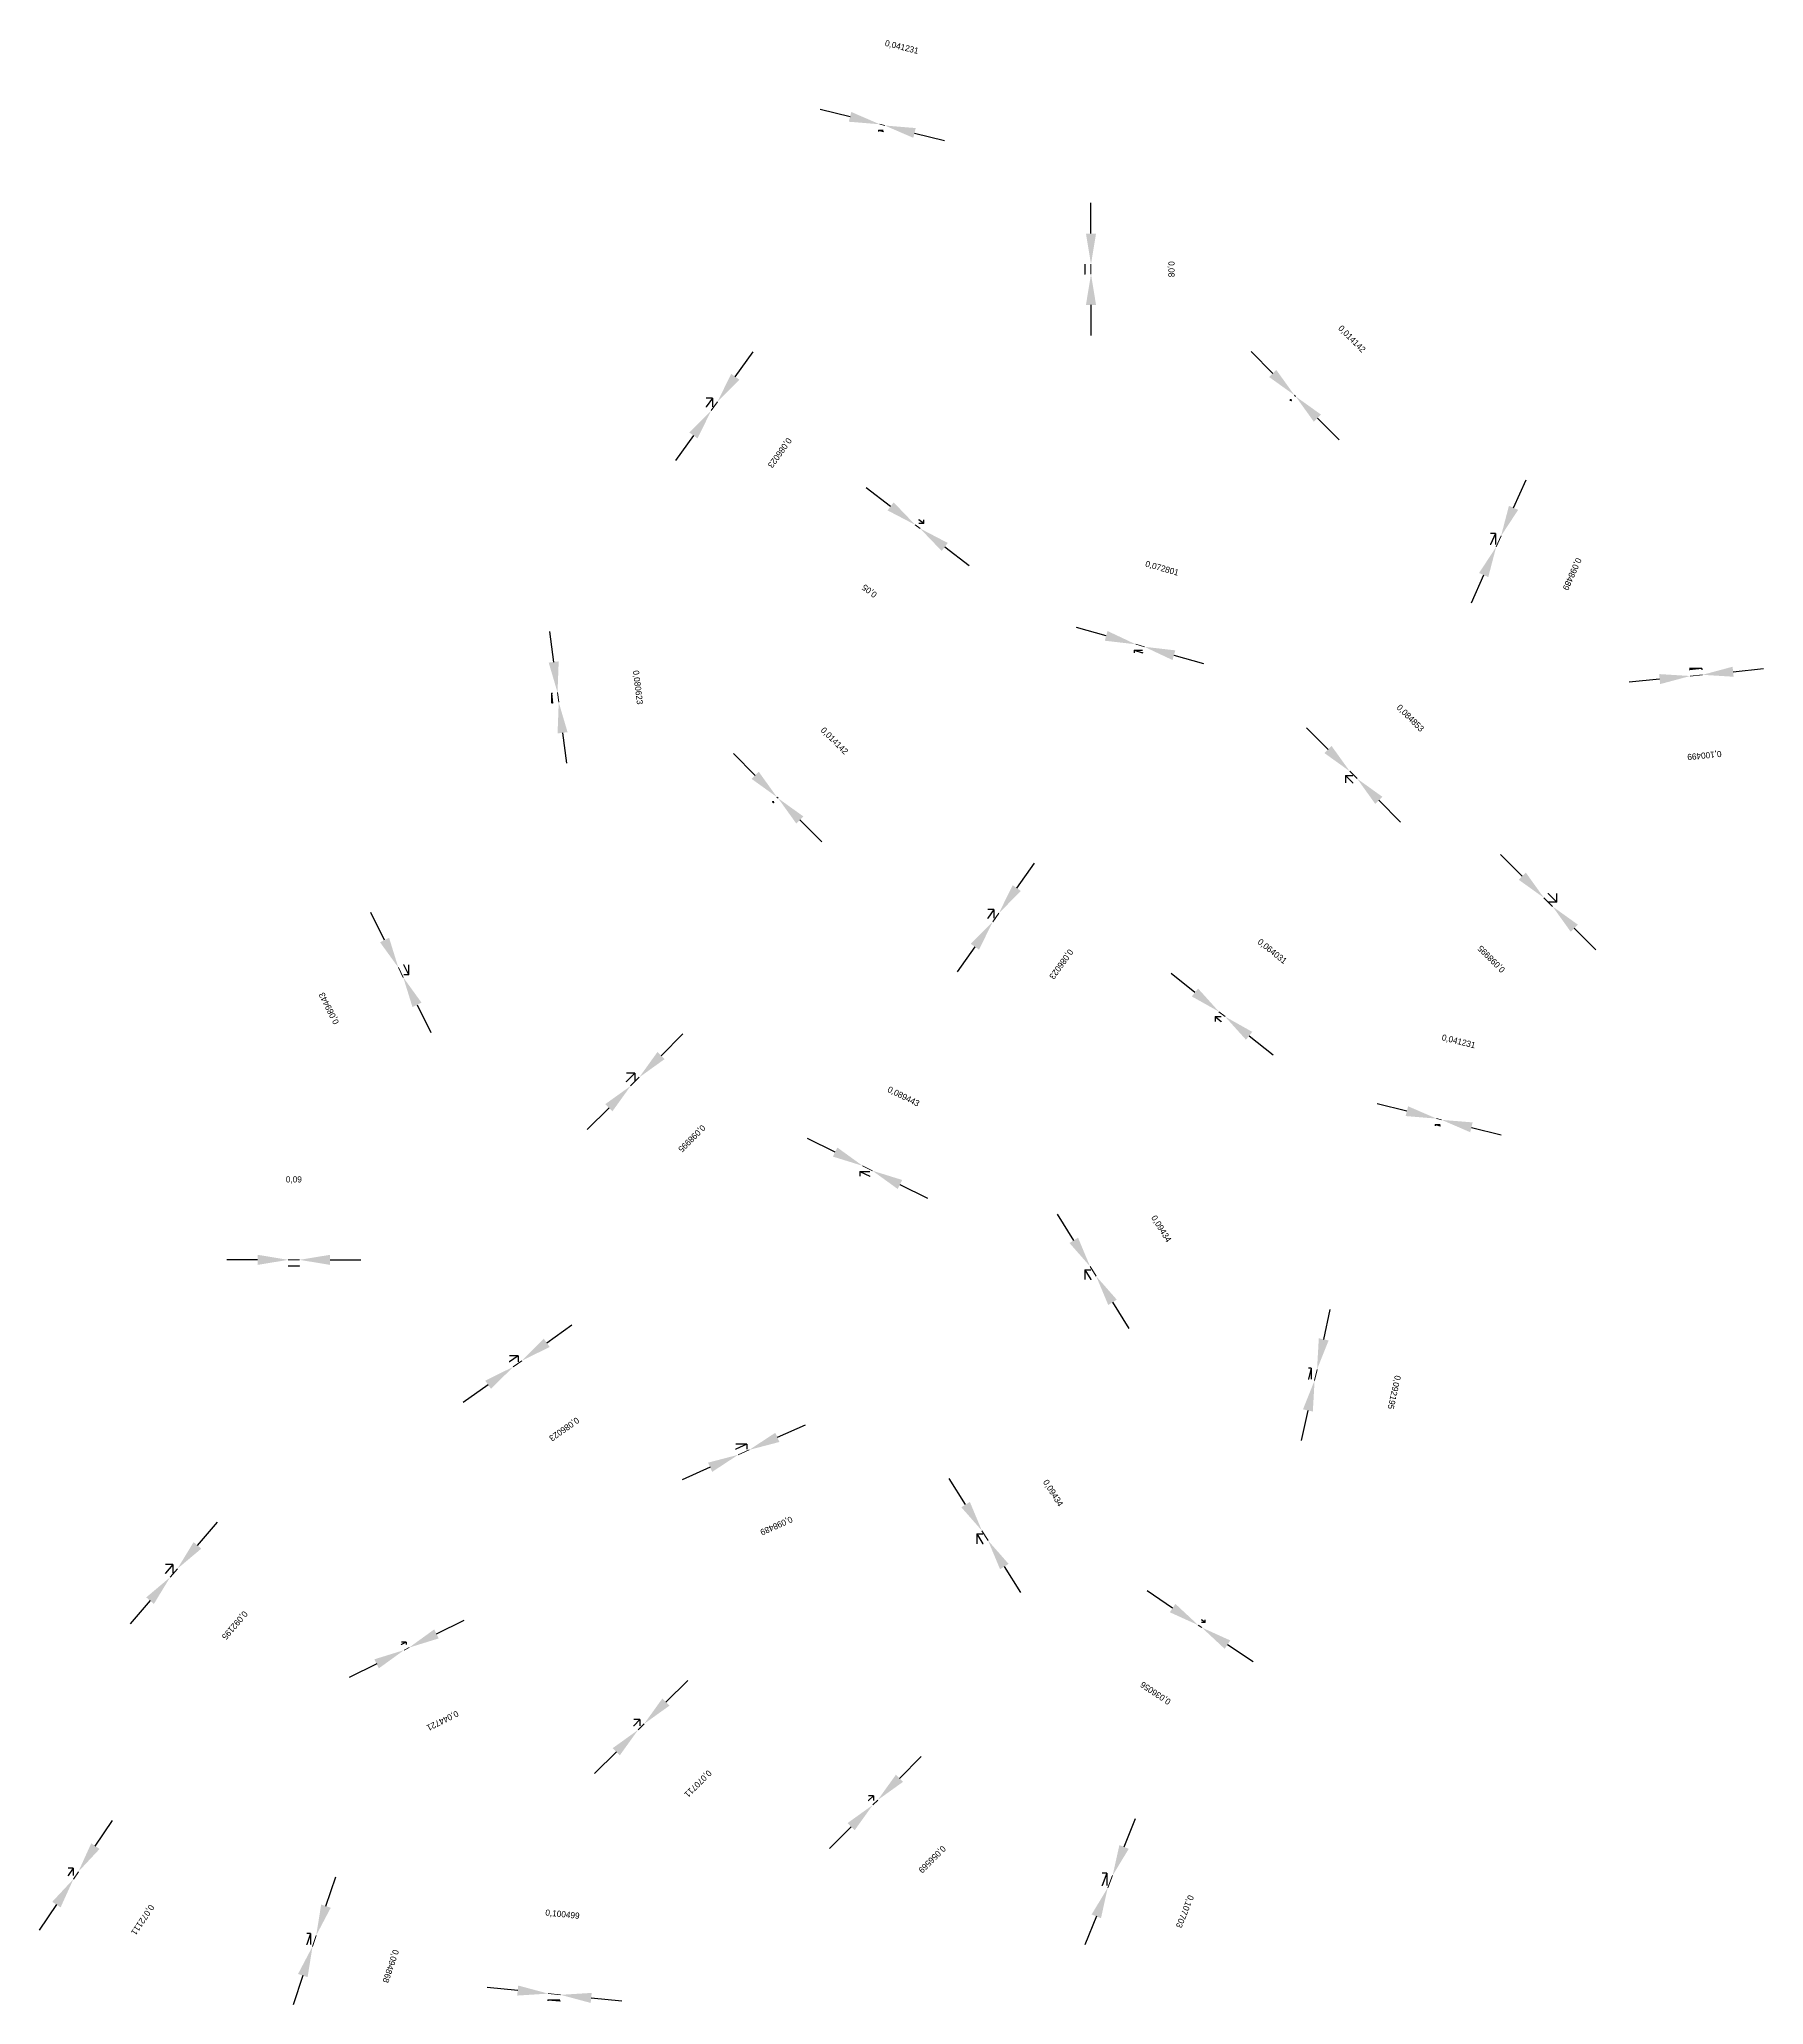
# Model space of a CAD drawing. Header units: metres. Extents: x 6010712 to 6010732, y 6568801 to 6568957.
# Drawn here: x 6010717.96 to 6010731.99, y 6568940.79 to 6568956.78 of the extents above; entities that cross this region are included whole.
import ezdxf

# ---------------------------------------------------------------- set-up
doc = ezdxf.new("R2010")
doc.units = ezdxf.units.M
doc.dimstyles.get("Standard").update_dxf_attribs({"dimtxt": 2.5, "dimasz": 2.5, "dimexe": 1.25, "dimexo": 0.625, "dimtad": 1, "dimdec": 0, "dimcen": 2.5, "dimadec": 0, "dimazin": 0, "dimtfac": 1, "dimtmove": 0, "dimatfit": 3, "dimarcsym": 0})

# ---------------------------------------------------------------- blocks, each defined once
blk = doc.blocks.new('_CLOSEDFILLED')
at = {"color": 0, "linetype": 'BYBLOCK'}
blk.add_solid([(-1, 0.164), (0, 0), (-1, -0.164)], dxfattribs=at)
blk = doc.blocks.new('*D200')
for p, q in [((6010721.856, 6568940.905), (6010721.607, 6568940.93)), ((6010722.454, 6568940.845), (6010722.702, 6568940.82))]:
    blk.add_line(p, q)
at = {"lineweight": 13}
blk.add_line((6010722.105, 6568940.88), (6010722.205, 6568940.87), dxfattribs=at)
at = {"layer": 'DEFPOINTS'}
for p in [(6010722.1, 6568940.83), (6010722.105, 6568940.88), (6010722.2, 6568940.82)]:
    blk.add_point(p, dxfattribs=at)
at = {"xscale": 0.25, "yscale": 0.25}
for p, rotation in [((6010722.105, 6568940.88), -5.710592979002061), ((6010722.205, 6568940.87), 174.28940702099794)]:
    blk.add_blockref('_CLOSEDFILLED', p, dxfattribs=dict(at, rotation=rotation))
at = {"color": 1, "insert": (6010722.22, 6568941.522), "char_height": 0.05, "attachment_point": 5, "rotation": 354.2894}
blk.add_mtext('0,100499', dxfattribs=at)
blk = doc.blocks.new('_DOTSMALL')
at = {"color": 0, "linetype": 'BYBLOCK', "const_width": 0.125}
blk.add_lwpolyline([(-0.0625, 0, 1), (0.0625, 0, 1)], format="xyb", close=True, dxfattribs=at)
blk = doc.blocks.new('_OPEN')
at = {"color": 0, "linetype": 'BYBLOCK'}
blk.add_line((0, 0), (-1, 0), dxfattribs=at)
blk.add_lwpolyline([(-1, 0.1644), (0, 0), (-1, -0.1644)], dxfattribs=at)
blk = doc.blocks.new('*D201')
for p, q in [((6010720.296, 6568941.591), (6010720.376, 6568941.829)), ((6010720.108, 6568941.027), (6010720.029, 6568940.79))]:
    blk.add_line(p, q)
at = {"lineweight": 13}
blk.add_line((6010720.217, 6568941.354), (6010720.187, 6568941.264), dxfattribs=at)
at = {"layer": 'DEFPOINTS'}
for p in [(6010720.14, 6568941.28), (6010720.17, 6568941.37), (6010720.217, 6568941.354)]:
    blk.add_point(p, dxfattribs=at)
at = {"xscale": 0.25, "yscale": 0.25}
for p, rotation in [((6010720.217, 6568941.354), -108.43494900079152), ((6010720.187, 6568941.264), 71.56505099920848)]:
    blk.add_blockref('_CLOSEDFILLED', p, dxfattribs=dict(at, rotation=rotation))
at = {"color": 1, "insert": (6010720.819, 6568941.104), "char_height": 0.05, "attachment_point": 5, "rotation": 251.5651}
blk.add_mtext('0,094868', dxfattribs=at)
blk = doc.blocks.new('*D202')
for p, q in [((6010718.42, 6568942.08), (6010718.559, 6568942.288)), ((6010718.103, 6568941.604), (6010717.964, 6568941.396))]:
    blk.add_line(p, q)
at = {"lineweight": 13}
blk.add_line((6010718.282, 6568941.872), (6010718.242, 6568941.812), dxfattribs=at)
at = {"layer": 'DEFPOINTS'}
for p in [(6010718.24, 6568941.9), (6010718.2, 6568941.84), (6010718.282, 6568941.872)]:
    blk.add_point(p, dxfattribs=at)
at = {"xscale": 0.25, "yscale": 0.25}
for p, rotation in [((6010718.282, 6568941.872), -123.69006732074574), ((6010718.242, 6568941.812), 56.30993267925426)]:
    blk.add_blockref('_CLOSEDFILLED', p, dxfattribs=dict(at, rotation=rotation))
at = {"color": 1, "insert": (6010718.802, 6568941.482), "char_height": 0.05, "attachment_point": 5, "rotation": 236.3099}
blk.add_mtext('0,072111', dxfattribs=at)
blk = doc.blocks.new('*D203')
for p, q in [((6010726.789, 6568942.074), (6010726.882, 6568942.306)), ((6010726.564, 6568941.509), (6010726.471, 6568941.277))]:
    blk.add_line(p, q)
at = {"lineweight": 13}
blk.add_line((6010726.696, 6568941.841), (6010726.656, 6568941.741), dxfattribs=at)
at = {"layer": 'DEFPOINTS'}
for p in [(6010726.61, 6568941.76), (6010726.65, 6568941.86), (6010726.696, 6568941.841)]:
    blk.add_point(p, dxfattribs=at)
at = {"xscale": 0.25, "yscale": 0.25}
for p, rotation in [((6010726.696, 6568941.841), -111.80140939435034), ((6010726.656, 6568941.741), 68.19859060564966)]:
    blk.add_blockref('_CLOSEDFILLED', p, dxfattribs=dict(at, rotation=rotation))
at = {"color": 1, "insert": (6010727.28, 6568941.55), "char_height": 0.05, "attachment_point": 5, "rotation": 248.1986}
blk.add_mtext('0,107703', dxfattribs=at)
blk = doc.blocks.new('*D204')
for p, q in [((6010724.962, 6568942.631), (6010725.139, 6568942.808)), ((6010724.569, 6568942.238), (6010724.392, 6568942.061))]:
    blk.add_line(p, q)
at = {"lineweight": 13}
blk.add_line((6010724.785, 6568942.455), (6010724.745, 6568942.415), dxfattribs=at)
at = {"layer": 'DEFPOINTS'}
for p in [(6010724.71, 6568942.45), (6010724.75, 6568942.49), (6010724.785, 6568942.455)]:
    blk.add_point(p, dxfattribs=at)
at = {"xscale": 0.25, "yscale": 0.25}
for p, rotation in [((6010724.785, 6568942.455), -135), ((6010724.745, 6568942.415), 45)]:
    blk.add_blockref('_CLOSEDFILLED', p, dxfattribs=dict(at, rotation=rotation))
at = {"color": 1, "insert": (6010725.225, 6568941.975), "char_height": 0.05, "attachment_point": 5, "rotation": 225}
blk.add_mtext('0,056569', dxfattribs=at)
blk = doc.blocks.new('*D205')
for p, q in [((6010723.062, 6568943.251), (6010723.239, 6568943.428)), ((6010722.659, 6568942.848), (6010722.482, 6568942.671))]:
    blk.add_line(p, q)
at = {"lineweight": 13}
blk.add_line((6010722.885, 6568943.075), (6010722.835, 6568943.025), dxfattribs=at)
at = {"layer": 'DEFPOINTS'}
for p in [(6010722.8, 6568943.06), (6010722.85, 6568943.11), (6010722.885, 6568943.075)]:
    blk.add_point(p, dxfattribs=at)
at = {"xscale": 0.25, "yscale": 0.25}
for p, rotation in [((6010722.885, 6568943.075), -134.99999946639147), ((6010722.835, 6568943.025), 45.00000053360853)]:
    blk.add_blockref('_CLOSEDFILLED', p, dxfattribs=dict(at, rotation=rotation))
at = {"color": 1, "insert": (6010723.32, 6568942.59), "char_height": 0.05, "attachment_point": 5, "rotation": 225}
blk.add_mtext('0,070711', dxfattribs=at)
blk = doc.blocks.new('*D206')
for p, q in [((6010721.196, 6568943.807), (6010721.42, 6568943.919)), ((6010720.709, 6568943.563), (6010720.485, 6568943.452))]:
    blk.add_line(p, q)
at = {"lineweight": 13}
blk.add_line((6010720.972, 6568943.695), (6010720.932, 6568943.675), dxfattribs=at)
at = {"layer": 'DEFPOINTS'}
for p in [(6010720.91, 6568943.72), (6010720.95, 6568943.74), (6010720.972, 6568943.695)]:
    blk.add_point(p, dxfattribs=at)
at = {"xscale": 0.25, "yscale": 0.25}
for p, rotation in [((6010720.972, 6568943.695), -153.43494828931347), ((6010720.932, 6568943.675), 26.565051710686532)]:
    blk.add_blockref('_CLOSEDFILLED', p, dxfattribs=dict(at, rotation=rotation))
at = {"color": 1, "insert": (6010721.243, 6568943.104), "char_height": 0.05, "attachment_point": 5, "rotation": 206.5651}
blk.add_mtext('0,044721', dxfattribs=at)
blk = doc.blocks.new('*D207')
for p, q in [((6010719.251, 6568944.527), (6010719.413, 6568944.717)), ((6010718.865, 6568944.078), (6010718.703, 6568943.888))]:
    blk.add_line(p, q)
at = {"lineweight": 13}
blk.add_line((6010719.088, 6568944.337), (6010719.028, 6568944.267), dxfattribs=at)
at = {"layer": 'DEFPOINTS'}
for p in [(6010718.99, 6568944.3), (6010719.05, 6568944.37), (6010719.088, 6568944.337)]:
    blk.add_point(p, dxfattribs=at)
at = {"xscale": 0.25, "yscale": 0.25}
for p, rotation in [((6010719.088, 6568944.337), -130.60129433111712), ((6010719.028, 6568944.267), 49.39870566888288)]:
    blk.add_blockref('_CLOSEDFILLED', p, dxfattribs=dict(at, rotation=rotation))
at = {"color": 1, "insert": (6010719.551, 6568943.879), "char_height": 0.05, "attachment_point": 5, "rotation": 229.3987}
blk.add_mtext('0,092195', dxfattribs=at)
blk = doc.blocks.new('*D208')
for p, q in [((6010727.184, 6568944.017), (6010726.976, 6568944.156)), ((6010727.63, 6568943.72), (6010727.838, 6568943.581))]:
    blk.add_line(p, q)
at = {"lineweight": 13}
blk.add_line((6010727.422, 6568943.858), (6010727.392, 6568943.878), dxfattribs=at)
at = {"layer": 'DEFPOINTS'}
for p in [(6010727.42, 6568943.92), (6010727.422, 6568943.858), (6010727.45, 6568943.9)]:
    blk.add_point(p, dxfattribs=at)
at = {"xscale": 0.25, "yscale": 0.25}
for p, rotation in [((6010727.392, 6568943.878), 326.3099332949564), ((6010727.422, 6568943.858), 146.3099332949564)]:
    blk.add_blockref('_CLOSEDFILLED', p, dxfattribs=dict(at, rotation=rotation))
at = {"color": 1, "insert": (6010727.047, 6568943.328), "char_height": 0.05, "attachment_point": 5, "rotation": 146.3099}
blk.add_mtext('0,036056', dxfattribs=at)
blk = doc.blocks.new('*D209')
for p, q in [((6010725.4999, 6568944.8585), (6010725.3674, 6568945.0705)), ((6010725.8149, 6568944.3545), (6010725.9474, 6568944.1425))]:
    blk.add_line(p, q)
at = {"lineweight": 13}
blk.add_line((6010725.6324, 6568944.6465), (6010725.6824, 6568944.5665), dxfattribs=at)
at = {"layer": 'DEFPOINTS'}
for p in [(6010725.59, 6568944.62), (6010725.6324, 6568944.6465), (6010725.64, 6568944.54)]:
    blk.add_point(p, dxfattribs=at)
at = {"xscale": 0.25, "yscale": 0.25}
for p, rotation in [((6010725.6324, 6568944.6465), -57.994616911828544), ((6010725.6824, 6568944.5665), 122.00538308817146)]:
    blk.add_blockref('_CLOSEDFILLED', p, dxfattribs=dict(at, rotation=rotation))
at = {"color": 1, "insert": (6010726.2086, 6568944.951), "char_height": 0.05, "attachment_point": 5, "rotation": 302.00538}
blk.add_mtext('0,09434', dxfattribs=at)
blk = doc.blocks.new('*D210')
for p, q in [((6010723.969, 6568945.406), (6010724.197, 6568945.507)), ((6010723.422, 6568945.163), (6010723.193, 6568945.061))]:
    blk.add_line(p, q)
at = {"lineweight": 13}
blk.add_line((6010723.74, 6568945.304), (6010723.65, 6568945.264), dxfattribs=at)
at = {"layer": 'DEFPOINTS'}
for p in [(6010723.63, 6568945.31), (6010723.72, 6568945.35), (6010723.74, 6568945.304)]:
    blk.add_point(p, dxfattribs=at)
at = {"xscale": 0.25, "yscale": 0.25}
for p, rotation in [((6010723.74, 6568945.304), -156.03751097041064), ((6010723.65, 6568945.264), 23.962489029589364)]:
    blk.add_blockref('_CLOSEDFILLED', p, dxfattribs=dict(at, rotation=rotation))
at = {"color": 1, "insert": (6010723.959, 6568944.69), "char_height": 0.05, "attachment_point": 5, "rotation": 203.9625}
blk.add_mtext('0,098489', dxfattribs=at)
blk = doc.blocks.new('*D211')
for p, q in [((6010722.092, 6568946.175), (6010722.296, 6568946.32)), ((6010721.616, 6568945.834), (6010721.412, 6568945.689))]:
    blk.add_line(p, q)
at = {"lineweight": 13}
blk.add_line((6010721.889, 6568946.029), (6010721.819, 6568945.979), dxfattribs=at)
at = {"layer": 'DEFPOINTS'}
for p in [(6010721.86, 6568946.07), (6010721.79, 6568946.02), (6010721.889, 6568946.029)]:
    blk.add_point(p, dxfattribs=at)
at = {"xscale": 0.25, "yscale": 0.25}
for p, rotation in [((6010721.889, 6568946.029), -144.46232191958856), ((6010721.819, 6568945.979), 35.53767808041144)]:
    blk.add_blockref('_CLOSEDFILLED', p, dxfattribs=dict(at, rotation=rotation))
at = {"color": 1, "insert": (6010722.232, 6568945.475), "char_height": 0.05, "attachment_point": 5, "rotation": 215.5377}
blk.add_mtext('0,086023', dxfattribs=at)
blk = doc.blocks.new('*D212')
for p, q in [((6010719.74, 6568946.85), (6010719.49, 6568946.85)), ((6010720.33, 6568946.85), (6010720.58, 6568946.85))]:
    blk.add_line(p, q)
at = {"lineweight": 13}
blk.add_line((6010719.99, 6568946.85), (6010720.08, 6568946.85), dxfattribs=at)
at = {"layer": 'DEFPOINTS'}
for p in [(6010719.99, 6568946.85), (6010719.99, 6568946.8), (6010720.08, 6568946.8)]:
    blk.add_point(p, dxfattribs=at)
at = {"xscale": 0.25, "yscale": 0.25}
blk.add_blockref('_CLOSEDFILLED', (6010719.99, 6568946.85), dxfattribs=at)
at = {"xscale": 0.25, "yscale": 0.25, "rotation": 180}
blk.add_blockref('_CLOSEDFILLED', (6010720.08, 6568946.85), dxfattribs=at)
at = {"color": 1, "insert": (6010720.035, 6568947.5), "char_height": 0.05, "attachment_point": 5}
blk.add_mtext('0,09', dxfattribs=at)
blk = doc.blocks.new('*D213')
for p, q in [((6010728.413, 6568946.203), (6010728.467, 6568946.447)), ((6010728.285, 6568945.625), (6010728.23, 6568945.381))]:
    blk.add_line(p, q)
at = {"lineweight": 13}
blk.add_line((6010728.359, 6568945.959), (6010728.339, 6568945.869), dxfattribs=at)
at = {"layer": 'DEFPOINTS'}
for p in [(6010728.31, 6568945.97), (6010728.359, 6568945.959), (6010728.29, 6568945.88)]:
    blk.add_point(p, dxfattribs=at)
at = {"xscale": 0.25, "yscale": 0.25}
for p, rotation in [((6010728.359, 6568945.959), -102.52880745804161), ((6010728.339, 6568945.869), 77.47119254195839)]:
    blk.add_blockref('_CLOSEDFILLED', p, dxfattribs=dict(at, rotation=rotation))
at = {"color": 1, "insert": (6010728.983, 6568945.773), "char_height": 0.05, "attachment_point": 5, "rotation": 257.4712}
blk.add_mtext('0,092195', dxfattribs=at)
blk = doc.blocks.new('*D214')
for p, q in [((6010726.3799, 6568947.0085), (6010726.2474, 6568947.2205)), ((6010726.6949, 6568946.5045), (6010726.8274, 6568946.2925))]:
    blk.add_line(p, q)
at = {"lineweight": 13}
blk.add_line((6010726.5124, 6568946.7965), (6010726.5624, 6568946.7165), dxfattribs=at)
at = {"layer": 'DEFPOINTS'}
for p in [(6010726.47, 6568946.77), (6010726.5124, 6568946.7965), (6010726.52, 6568946.69)]:
    blk.add_point(p, dxfattribs=at)
at = {"xscale": 0.25, "yscale": 0.25}
for p, rotation in [((6010726.5124, 6568946.7965), -57.99461661204846), ((6010726.5624, 6568946.7165), 122.00538338795154)]:
    blk.add_blockref('_CLOSEDFILLED', p, dxfattribs=dict(at, rotation=rotation))
at = {"color": 1, "insert": (6010727.0886, 6568947.101), "char_height": 0.05, "attachment_point": 5, "rotation": 302.00538}
blk.add_mtext('0,09434', dxfattribs=at)
blk = doc.blocks.new('*D215')
for p, q in [((6010724.439, 6568947.727), (6010724.215, 6568947.838)), ((6010724.966, 6568947.463), (6010725.19, 6568947.351))]:
    blk.add_line(p, q)
at = {"lineweight": 13}
blk.add_line((6010724.662, 6568947.615), (6010724.742, 6568947.575), dxfattribs=at)
at = {"layer": 'DEFPOINTS'}
for p in [(6010724.64, 6568947.57), (6010724.662, 6568947.615), (6010724.72, 6568947.53)]:
    blk.add_point(p, dxfattribs=at)
at = {"xscale": 0.25, "yscale": 0.25}
for p, rotation in [((6010724.662, 6568947.615), -26.56505117707799), ((6010724.742, 6568947.575), 153.43494882292202)]:
    blk.add_blockref('_CLOSEDFILLED', p, dxfattribs=dict(at, rotation=rotation))
at = {"color": 1, "insert": (6010724.993, 6568948.176), "char_height": 0.05, "attachment_point": 5, "rotation": 333.4349}
blk.add_mtext('0,089443', dxfattribs=at)
blk = doc.blocks.new('*D216')
for p, q in [((6010723.022, 6568948.511), (6010723.199, 6568948.688)), ((6010722.599, 6568948.088), (6010722.422, 6568947.911))]:
    blk.add_line(p, q)
at = {"lineweight": 13}
blk.add_line((6010722.845, 6568948.335), (6010722.775, 6568948.265), dxfattribs=at)
at = {"layer": 'DEFPOINTS'}
for p in [(6010722.74, 6568948.3), (6010722.81, 6568948.37), (6010722.845, 6568948.335)]:
    blk.add_point(p, dxfattribs=at)
at = {"xscale": 0.25, "yscale": 0.25}
for p, rotation in [((6010722.845, 6568948.335), -134.99999961885106), ((6010722.775, 6568948.265), 45.000000381148936)]:
    blk.add_blockref('_CLOSEDFILLED', p, dxfattribs=dict(at, rotation=rotation))
at = {"color": 1, "insert": (6010723.27, 6568947.84), "char_height": 0.05, "attachment_point": 5, "rotation": 225}
blk.add_mtext('0,098995', dxfattribs=at)
blk = doc.blocks.new('*D217')
for p, q in [((6010720.773, 6568949.451), (6010720.662, 6568949.675)), ((6010721.037, 6568948.924), (6010721.149, 6568948.7))]:
    blk.add_line(p, q)
at = {"lineweight": 13}
blk.add_line((6010720.925, 6568949.148), (6010720.885, 6568949.228), dxfattribs=at)
at = {"layer": 'DEFPOINTS'}
for p in [(6010720.93, 6568949.25), (6010720.925, 6568949.148), (6010720.97, 6568949.17)]:
    blk.add_point(p, dxfattribs=at)
at = {"xscale": 0.25, "yscale": 0.25}
for p, rotation in [((6010720.885, 6568949.228), 296.565051177078), ((6010720.925, 6568949.148), 116.56505117707799)]:
    blk.add_blockref('_CLOSEDFILLED', p, dxfattribs=dict(at, rotation=rotation))
at = {"color": 1, "insert": (6010720.324, 6568948.897), "char_height": 0.05, "attachment_point": 5, "rotation": 116.5651}
blk.add_mtext('0,089443', dxfattribs=at)
blk = doc.blocks.new('*D218')
for p, q in [((6010729.09, 6568948.059), (6010728.847, 6568948.12)), ((6010729.615, 6568947.928), (6010729.857, 6568947.867))]:
    blk.add_line(p, q)
at = {"lineweight": 13}
blk.add_line((6010729.332, 6568947.999), (6010729.372, 6568947.989), dxfattribs=at)
at = {"layer": 'DEFPOINTS'}
for p in [(6010729.332, 6568947.999), (6010729.32, 6568947.95), (6010729.36, 6568947.94)]:
    blk.add_point(p, dxfattribs=at)
at = {"xscale": 0.25, "yscale": 0.25}
for p, rotation in [((6010729.332, 6568947.999), -14.03624315403911), ((6010729.372, 6568947.989), 165.9637568459609)]:
    blk.add_blockref('_CLOSEDFILLED', p, dxfattribs=dict(at, rotation=rotation))
at = {"color": 1, "insert": (6010729.51, 6568948.624), "char_height": 0.05, "attachment_point": 5, "rotation": 345.9638}
blk.add_mtext('0,041231', dxfattribs=at)
blk = doc.blocks.new('*D219')
for p, q in [((6010727.366, 6568949.025), (6010727.171, 6568949.181)), ((6010727.806, 6568948.673), (6010728.002, 6568948.517))]:
    blk.add_line(p, q)
at = {"lineweight": 13}
blk.add_line((6010727.561, 6568948.869), (6010727.611, 6568948.829), dxfattribs=at)
at = {"layer": 'DEFPOINTS'}
for p in [(6010727.53, 6568948.83), (6010727.561, 6568948.869), (6010727.58, 6568948.79)]:
    blk.add_point(p, dxfattribs=at)
at = {"xscale": 0.25, "yscale": 0.25}
for p, rotation in [((6010727.561, 6568948.869), -38.65980838423852), ((6010727.611, 6568948.829), 141.34019161576148)]:
    blk.add_blockref('_CLOSEDFILLED', p, dxfattribs=dict(at, rotation=rotation))
at = {"color": 1, "insert": (6010727.992, 6568949.357), "char_height": 0.05, "attachment_point": 5, "rotation": 321.3402}
blk.add_mtext('0,064031', dxfattribs=at)
blk = doc.blocks.new('*D220')
for p, q in [((6010725.916, 6568949.874), (6010726.061, 6568950.078)), ((6010725.575, 6568949.398), (6010725.43, 6568949.194))]:
    blk.add_line(p, q)
at = {"lineweight": 13}
blk.add_line((6010725.771, 6568949.671), (6010725.721, 6568949.601), dxfattribs=at)
at = {"layer": 'DEFPOINTS'}
for p in [(6010725.68, 6568949.63), (6010725.73, 6568949.7), (6010725.771, 6568949.671)]:
    blk.add_point(p, dxfattribs=at)
at = {"xscale": 0.25, "yscale": 0.25}
for p, rotation in [((6010725.771, 6568949.671), -125.53767808041142), ((6010725.721, 6568949.601), 54.462321919588575)]:
    blk.add_blockref('_CLOSEDFILLED', p, dxfattribs=dict(at, rotation=rotation))
at = {"color": 1, "insert": (6010726.275, 6568949.258), "char_height": 0.05, "attachment_point": 5, "rotation": 234.4623}
blk.add_mtext('0,086023', dxfattribs=at)
blk = doc.blocks.new('*D221')
for p, q in [((6010723.789, 6568950.792), (6010723.612, 6568950.969)), ((6010724.152, 6568950.429), (6010724.329, 6568950.252))]:
    blk.add_line(p, q)
at = {"lineweight": 13}
blk.add_line((6010723.965, 6568950.615), (6010723.975, 6568950.605), dxfattribs=at)
at = {"layer": 'DEFPOINTS'}
for p in [(6010723.93, 6568950.58), (6010723.94, 6568950.57), (6010723.965, 6568950.615)]:
    blk.add_point(p, dxfattribs=at)
at = {"xscale": 0.25, "yscale": 0.25}
for p, rotation in [((6010723.965, 6568950.615), -44.99999733195742), ((6010723.975, 6568950.605), 135.00000266804258)]:
    blk.add_blockref('_CLOSEDFILLED', p, dxfattribs=dict(at, rotation=rotation))
at = {"color": 1, "insert": (6010724.43, 6568951.07), "char_height": 0.05, "attachment_point": 5, "rotation": 315}
blk.add_mtext('0,014142', dxfattribs=at)
blk = doc.blocks.new('*D222')
for p, q in [((6010722.149, 6568951.714), (6010722.118, 6568951.962)), ((6010722.221, 6568951.138), (6010722.252, 6568950.89))]:
    blk.add_line(p, q)
at = {"lineweight": 13}
blk.add_line((6010722.18, 6568951.466), (6010722.19, 6568951.386), dxfattribs=at)
at = {"layer": 'DEFPOINTS'}
for p in [(6010722.13, 6568951.46), (6010722.14, 6568951.38), (6010722.18, 6568951.466)]:
    blk.add_point(p, dxfattribs=at)
at = {"xscale": 0.25, "yscale": 0.25}
for p, rotation in [((6010722.18, 6568951.466), -82.87498381528545), ((6010722.19, 6568951.386), 97.12501618471455)]:
    blk.add_blockref('_CLOSEDFILLED', p, dxfattribs=dict(at, rotation=rotation))
at = {"color": 1, "insert": (6010722.83, 6568951.507), "char_height": 0.05, "attachment_point": 5, "rotation": 277.125}
blk.add_mtext('0,080623', dxfattribs=at)
blk = doc.blocks.new('*D223')
for p, q in [((6010730.028, 6568949.971), (6010729.851, 6568950.148)), ((6010730.451, 6568949.548), (6010730.628, 6568949.371))]:
    blk.add_line(p, q)
at = {"lineweight": 13}
blk.add_line((6010730.275, 6568949.725), (6010730.205, 6568949.795), dxfattribs=at)
at = {"layer": 'DEFPOINTS'}
for p in [(6010730.24, 6568949.83), (6010730.31, 6568949.76), (6010730.275, 6568949.725)]:
    blk.add_point(p, dxfattribs=at)
at = {"xscale": 0.25, "yscale": 0.25}
for p, rotation in [((6010730.205, 6568949.795), 314.99999961885106), ((6010730.275, 6568949.725), 134.99999961885106)]:
    blk.add_blockref('_CLOSEDFILLED', p, dxfattribs=dict(at, rotation=rotation))
at = {"color": 1, "insert": (6010729.78, 6568949.3), "char_height": 0.05, "attachment_point": 5, "rotation": 135}
blk.add_mtext('0,098995', dxfattribs=at)
blk = doc.blocks.new('*D224')
for p, q in [((6010728.449, 6568951.002), (6010728.272, 6568951.179)), ((6010728.862, 6568950.589), (6010729.039, 6568950.412))]:
    blk.add_line(p, q)
at = {"lineweight": 13}
blk.add_line((6010728.625, 6568950.825), (6010728.685, 6568950.765), dxfattribs=at)
at = {"layer": 'DEFPOINTS'}
for p in [(6010728.59, 6568950.79), (6010728.625, 6568950.825), (6010728.65, 6568950.73)]:
    blk.add_point(p, dxfattribs=at)
at = {"xscale": 0.25, "yscale": 0.25}
for p, rotation in [((6010728.625, 6568950.825), -44.99999955532623), ((6010728.685, 6568950.765), 135.0000004446738)]:
    blk.add_blockref('_CLOSEDFILLED', p, dxfattribs=dict(at, rotation=rotation))
at = {"color": 1, "insert": (6010729.115, 6568951.255), "char_height": 0.05, "attachment_point": 5, "rotation": 315}
blk.add_mtext('0,084853', dxfattribs=at)
blk = doc.blocks.new('*D225')
for p, q in [((6010726.643, 6568951.927), (6010726.403, 6568951.995)), ((6010727.194, 6568951.769), (6010727.434, 6568951.701))]:
    blk.add_line(p, q)
at = {"lineweight": 13}
blk.add_line((6010726.884, 6568951.858), (6010726.954, 6568951.838), dxfattribs=at)
at = {"layer": 'DEFPOINTS'}
for p in [(6010726.87, 6568951.81), (6010726.884, 6568951.858), (6010726.94, 6568951.79)]:
    blk.add_point(p, dxfattribs=at)
at = {"xscale": 0.25, "yscale": 0.25}
for p, rotation in [((6010726.884, 6568951.858), -15.94539549819944), ((6010726.954, 6568951.838), 164.05460450180055)]:
    blk.add_blockref('_CLOSEDFILLED', p, dxfattribs=dict(at, rotation=rotation))
at = {"color": 1, "insert": (6010727.097, 6568952.473), "char_height": 0.05, "attachment_point": 5, "rotation": 344.0546}
blk.add_mtext('0,072801', dxfattribs=at)
blk = doc.blocks.new('*D226')
for p, q in [((6010724.89, 6568952.98), (6010724.69, 6568953.13)), ((6010725.33, 6568952.65), (6010725.53, 6568952.5))]:
    blk.add_line(p, q)
at = {"lineweight": 13}
blk.add_line((6010725.13, 6568952.8), (6010725.09, 6568952.83), dxfattribs=at)
at = {"layer": 'DEFPOINTS'}
for p in [(6010725.12, 6568952.87), (6010725.13, 6568952.8), (6010725.16, 6568952.84)]:
    blk.add_point(p, dxfattribs=at)
at = {"xscale": 0.25, "yscale": 0.25}
for p, rotation in [((6010725.09, 6568952.83), 323.13010214071255), ((6010725.13, 6568952.8), 143.13010214071258)]:
    blk.add_blockref('_CLOSEDFILLED', p, dxfattribs=dict(at, rotation=rotation))
at = {"color": 1, "insert": (6010724.72, 6568952.295), "char_height": 0.05, "attachment_point": 5, "rotation": 143.1301}
blk.add_mtext('0,05', dxfattribs=at)
blk = doc.blocks.new('*D227')
for p, q in [((6010723.626, 6568954.034), (6010723.771, 6568954.238)), ((6010723.285, 6568953.558), (6010723.14, 6568953.354))]:
    blk.add_line(p, q)
at = {"lineweight": 13}
blk.add_line((6010723.481, 6568953.831), (6010723.431, 6568953.761), dxfattribs=at)
at = {"layer": 'DEFPOINTS'}
for p in [(6010723.39, 6568953.79), (6010723.44, 6568953.86), (6010723.481, 6568953.831)]:
    blk.add_point(p, dxfattribs=at)
at = {"xscale": 0.25, "yscale": 0.25}
for p, rotation in [((6010723.481, 6568953.831), -125.53767808041142), ((6010723.431, 6568953.761), 54.462321919588575)]:
    blk.add_blockref('_CLOSEDFILLED', p, dxfattribs=dict(at, rotation=rotation))
at = {"color": 1, "insert": (6010723.985, 6568953.418), "char_height": 0.05, "attachment_point": 5, "rotation": 234.4623}
blk.add_mtext('0,086023', dxfattribs=at)
blk = doc.blocks.new('*D228')
for p, q in [((6010731.744, 6568951.635), (6010731.992, 6568951.66)), ((6010731.146, 6568951.575), (6010730.897, 6568951.55))]:
    blk.add_line(p, q)
at = {"lineweight": 13}
blk.add_line((6010731.495, 6568951.61), (6010731.395, 6568951.6), dxfattribs=at)
at = {"layer": 'DEFPOINTS'}
for p in [(6010731.39, 6568951.65), (6010731.49, 6568951.66), (6010731.495, 6568951.61)]:
    blk.add_point(p, dxfattribs=at)
at = {"xscale": 0.25, "yscale": 0.25}
for p, rotation in [((6010731.495, 6568951.61), -174.28940702099794), ((6010731.395, 6568951.6), 5.710592979002058)]:
    blk.add_blockref('_CLOSEDFILLED', p, dxfattribs=dict(at, rotation=rotation))
at = {"color": 1, "insert": (6010731.51, 6568950.958), "char_height": 0.05, "attachment_point": 5, "rotation": 185.7106}
blk.add_mtext('0,100499', dxfattribs=at)
blk = doc.blocks.new('*D229')
for p, q in [((6010729.957, 6568952.968), (6010730.059, 6568953.197)), ((6010729.714, 6568952.421), (6010729.613, 6568952.193))]:
    blk.add_line(p, q)
at = {"lineweight": 13}
blk.add_line((6010729.856, 6568952.74), (6010729.816, 6568952.65), dxfattribs=at)
at = {"layer": 'DEFPOINTS'}
for p in [(6010729.77, 6568952.67), (6010729.81, 6568952.76), (6010729.856, 6568952.74)]:
    blk.add_point(p, dxfattribs=at)
at = {"xscale": 0.25, "yscale": 0.25}
for p, rotation in [((6010729.856, 6568952.74), -113.96248902958938), ((6010729.816, 6568952.65), 66.03751097041062)]:
    blk.add_blockref('_CLOSEDFILLED', p, dxfattribs=dict(at, rotation=rotation))
at = {"color": 1, "insert": (6010730.43, 6568952.431), "char_height": 0.05, "attachment_point": 5, "rotation": 246.0375}
blk.add_mtext('0,098489', dxfattribs=at)
blk = doc.blocks.new('*D230')
for p, q in [((6010727.999, 6568954.062), (6010727.822, 6568954.239)), ((6010728.362, 6568953.699), (6010728.539, 6568953.522))]:
    blk.add_line(p, q)
at = {"lineweight": 13}
blk.add_line((6010728.175, 6568953.885), (6010728.185, 6568953.875), dxfattribs=at)
at = {"layer": 'DEFPOINTS'}
for p in [(6010728.175, 6568953.885), (6010728.14, 6568953.85), (6010728.15, 6568953.84)]:
    blk.add_point(p, dxfattribs=at)
at = {"xscale": 0.25, "yscale": 0.25}
for p, rotation in [((6010728.175, 6568953.885), -44.99999733195742), ((6010728.185, 6568953.875), 135.00000266804258)]:
    blk.add_blockref('_CLOSEDFILLED', p, dxfattribs=dict(at, rotation=rotation))
at = {"color": 1, "insert": (6010728.64, 6568954.34), "char_height": 0.05, "attachment_point": 5, "rotation": 315}
blk.add_mtext('0,014142', dxfattribs=at)
blk = doc.blocks.new('*D231')
for p, q in [((6010726.52, 6568955.2), (6010726.52, 6568955.45)), ((6010726.52, 6568954.62), (6010726.52, 6568954.37))]:
    blk.add_line(p, q)
at = {"lineweight": 13}
blk.add_line((6010726.52, 6568954.95), (6010726.52, 6568954.87), dxfattribs=at)
at = {"layer": 'DEFPOINTS'}
for p in [(6010726.47, 6568954.95), (6010726.47, 6568954.87), (6010726.52, 6568954.95)]:
    blk.add_point(p, dxfattribs=at)
at = {"xscale": 0.25, "yscale": 0.25}
for p, rotation in [((6010726.52, 6568954.95), -90), ((6010726.52, 6568954.87), 90)]:
    blk.add_blockref('_CLOSEDFILLED', p, dxfattribs=dict(at, rotation=rotation))
at = {"color": 1, "insert": (6010727.17, 6568954.91), "char_height": 0.05, "attachment_point": 5, "rotation": 270}
blk.add_mtext('0,08', dxfattribs=at)
blk = doc.blocks.new('*D232')
for p, q in [((6010724.56, 6568956.149), (6010724.317, 6568956.21)), ((6010725.085, 6568956.018), (6010725.327, 6568955.957))]:
    blk.add_line(p, q)
at = {"lineweight": 13}
blk.add_line((6010724.802, 6568956.089), (6010724.842, 6568956.079), dxfattribs=at)
at = {"layer": 'DEFPOINTS'}
for p in [(6010724.79, 6568956.04), (6010724.802, 6568956.089), (6010724.83, 6568956.03)]:
    blk.add_point(p, dxfattribs=at)
at = {"xscale": 0.25, "yscale": 0.25}
for p, rotation in [((6010724.802, 6568956.089), -14.03624315403911), ((6010724.842, 6568956.079), 165.9637568459609)]:
    blk.add_blockref('_CLOSEDFILLED', p, dxfattribs=dict(at, rotation=rotation))
at = {"color": 1, "insert": (6010724.98, 6568956.714), "char_height": 0.05, "attachment_point": 5, "rotation": 345.9638}
blk.add_mtext('0,041231', dxfattribs=at)

msp = doc.modelspace()

# ---------------------------------------------------------------- hatches: boundary and pattern name
h = msp.add_hatch(color=1)
edge = h.paths.add_edge_path()
edge.add_ellipse((6010724.83, 6568956.03), major_axis=(0, 0.005), ratio=1, start_angle=0, end_angle=360, ccw=False)
h = msp.add_hatch(color=1)
edge = h.paths.add_edge_path()
edge.add_ellipse((6010726.47, 6568954.87), major_axis=(0, 0.005), ratio=1, start_angle=0, end_angle=360, ccw=False)
h = msp.add_hatch(color=1)
edge = h.paths.add_edge_path()
edge.add_ellipse((6010723.39, 6568953.79), major_axis=(0, 0.005), ratio=1, start_angle=0, end_angle=360, ccw=False)
h = msp.add_hatch(color=1)
edge = h.paths.add_edge_path()
edge.add_ellipse((6010728.15, 6568953.84), major_axis=(0, 0.005), ratio=1, start_angle=0, end_angle=360, ccw=False)
h = msp.add_hatch(color=1)
edge = h.paths.add_edge_path()
edge.add_ellipse((6010725.12, 6568952.87), major_axis=(0, 0.005), ratio=1, start_angle=0, end_angle=360, ccw=False)
h = msp.add_hatch(color=1)
edge = h.paths.add_edge_path()
edge.add_ellipse((6010729.77, 6568952.67), major_axis=(0, 0.005), ratio=1, start_angle=0, end_angle=360, ccw=False)
h = msp.add_hatch(color=1)
edge = h.paths.add_edge_path()
edge.add_ellipse((6010726.94, 6568951.79), major_axis=(0, 0.005), ratio=1, start_angle=0, end_angle=360, ccw=False)
h = msp.add_hatch(color=1)
edge = h.paths.add_edge_path()
edge.add_ellipse((6010731.39, 6568951.65), major_axis=(0, 0.005), ratio=1, start_angle=0, end_angle=360, ccw=False)
h = msp.add_hatch(color=1)
edge = h.paths.add_edge_path()
edge.add_ellipse((6010722.14, 6568951.38), major_axis=(0, 0.005), ratio=1, start_angle=0, end_angle=360, ccw=False)
h = msp.add_hatch(color=1)
edge = h.paths.add_edge_path()
edge.add_ellipse((6010728.65, 6568950.73), major_axis=(0, 0.005), ratio=1, start_angle=0, end_angle=360, ccw=False)
h = msp.add_hatch(color=1)
edge = h.paths.add_edge_path()
edge.add_ellipse((6010723.94, 6568950.57), major_axis=(0, 0.005), ratio=1, start_angle=0, end_angle=360, ccw=False)
h = msp.add_hatch(color=1)
edge = h.paths.add_edge_path()
edge.add_ellipse((6010730.24, 6568949.83), major_axis=(0, 0.005), ratio=1, start_angle=0, end_angle=360, ccw=False)
h = msp.add_hatch(color=1)
edge = h.paths.add_edge_path()
edge.add_ellipse((6010725.68, 6568949.63), major_axis=(0, 0.005), ratio=1, start_angle=0, end_angle=360, ccw=False)
h = msp.add_hatch(color=1)
edge = h.paths.add_edge_path()
edge.add_ellipse((6010720.93, 6568949.25), major_axis=(0, 0.005), ratio=1, start_angle=0, end_angle=360, ccw=False)
h = msp.add_hatch(color=1)
edge = h.paths.add_edge_path()
edge.add_ellipse((6010727.58, 6568948.79), major_axis=(0, 0.005), ratio=1, start_angle=0, end_angle=360, ccw=False)
h = msp.add_hatch(color=1)
edge = h.paths.add_edge_path()
edge.add_ellipse((6010722.74, 6568948.3), major_axis=(0, 0.005), ratio=1, start_angle=0, end_angle=360, ccw=False)
h = msp.add_hatch(color=1)
edge = h.paths.add_edge_path()
edge.add_ellipse((6010729.36, 6568947.94), major_axis=(0, 0.005), ratio=1, start_angle=0, end_angle=360, ccw=False)
h = msp.add_hatch(color=1)
edge = h.paths.add_edge_path()
edge.add_ellipse((6010724.72, 6568947.53), major_axis=(0, 0.005), ratio=1, start_angle=0, end_angle=360, ccw=False)
h = msp.add_hatch(color=1)
edge = h.paths.add_edge_path()
edge.add_ellipse((6010720.08, 6568946.8), major_axis=(0, 0.005), ratio=1, start_angle=0, end_angle=360, ccw=False)
h = msp.add_hatch(color=1)
edge = h.paths.add_edge_path()
edge.add_ellipse((6010726.52, 6568946.69), major_axis=(0, 0.005), ratio=1, start_angle=0, end_angle=360, ccw=False)
h = msp.add_hatch(color=1)
edge = h.paths.add_edge_path()
edge.add_ellipse((6010721.79, 6568946.02), major_axis=(0, 0.005), ratio=1, start_angle=0, end_angle=360, ccw=False)
h = msp.add_hatch(color=1)
edge = h.paths.add_edge_path()
edge.add_ellipse((6010728.29, 6568945.88), major_axis=(0, 0.005), ratio=1, start_angle=0, end_angle=360, ccw=False)
h = msp.add_hatch(color=1)
edge = h.paths.add_edge_path()
edge.add_ellipse((6010723.63, 6568945.31), major_axis=(0, 0.005), ratio=1, start_angle=0, end_angle=360, ccw=False)
h = msp.add_hatch(color=1)
edge = h.paths.add_edge_path()
edge.add_ellipse((6010725.64, 6568944.54), major_axis=(0, 0.005), ratio=1, start_angle=0, end_angle=360, ccw=False)
h = msp.add_hatch(color=1)
edge = h.paths.add_edge_path()
edge.add_ellipse((6010718.99, 6568944.3), major_axis=(0, 0.005), ratio=1, start_angle=0, end_angle=360, ccw=False)
h = msp.add_hatch(color=1)
edge = h.paths.add_edge_path()
edge.add_ellipse((6010727.42, 6568943.92), major_axis=(0, 0.005), ratio=1, start_angle=0, end_angle=360, ccw=False)
h = msp.add_hatch(color=1)
edge = h.paths.add_edge_path()
edge.add_ellipse((6010720.91, 6568943.72), major_axis=(0, 0.005), ratio=1, start_angle=0, end_angle=360, ccw=False)
h = msp.add_hatch(color=1)
edge = h.paths.add_edge_path()
edge.add_ellipse((6010722.8, 6568943.06), major_axis=(0, 0.005), ratio=1, start_angle=0, end_angle=360, ccw=False)
h = msp.add_hatch(color=1)
edge = h.paths.add_edge_path()
edge.add_ellipse((6010724.71, 6568942.45), major_axis=(0, 0.005), ratio=1, start_angle=0, end_angle=360, ccw=False)
h = msp.add_hatch(color=1)
edge = h.paths.add_edge_path()
edge.add_ellipse((6010718.2, 6568941.84), major_axis=(0, 0.005), ratio=1, start_angle=0, end_angle=360, ccw=False)
h = msp.add_hatch(color=1)
edge = h.paths.add_edge_path()
edge.add_ellipse((6010726.61, 6568941.76), major_axis=(0, 0.005), ratio=1, start_angle=0, end_angle=360, ccw=False)
h = msp.add_hatch(color=1)
edge = h.paths.add_edge_path()
edge.add_ellipse((6010720.14, 6568941.28), major_axis=(0, 0.005), ratio=1, start_angle=0, end_angle=360, ccw=False)
h = msp.add_hatch(color=1)
edge = h.paths.add_edge_path()
edge.add_ellipse((6010722.2, 6568940.82), major_axis=(0, 0.005), ratio=1, start_angle=0, end_angle=360, ccw=False)

# ---------------------------------------------------------------- linework, layer by layer
for p, q in [((6010724.79, 6568956.04), (6010724.83, 6568956.03)), ((6010726.47, 6568954.95), (6010726.47, 6568954.87)), ((6010723.44, 6568953.86), (6010723.39, 6568953.79)), ((6010728.14, 6568953.85), (6010728.15, 6568953.84)), ((6010725.16, 6568952.84), (6010725.12, 6568952.87)), ((6010729.81, 6568952.76), (6010729.77, 6568952.67)), ((6010726.87, 6568951.81), (6010726.94, 6568951.79)), ((6010731.49, 6568951.66), (6010731.39, 6568951.65)), ((6010722.13, 6568951.46), (6010722.14, 6568951.38)), ((6010728.59, 6568950.79), (6010728.65, 6568950.73)), ((6010723.93, 6568950.58), (6010723.94, 6568950.57)), ((6010730.31, 6568949.76), (6010730.24, 6568949.83)), ((6010725.73, 6568949.7), (6010725.68, 6568949.63)), ((6010720.97, 6568949.17), (6010720.93, 6568949.25)), ((6010727.53, 6568948.83), (6010727.58, 6568948.79)), ((6010722.81, 6568948.37), (6010722.74, 6568948.3)), ((6010729.32, 6568947.95), (6010729.36, 6568947.94)), ((6010724.64, 6568947.57), (6010724.72, 6568947.53)), ((6010719.99, 6568946.8), (6010720.08, 6568946.8)), ((6010726.47, 6568946.77), (6010726.52, 6568946.69)), ((6010721.86, 6568946.07), (6010721.79, 6568946.02)), ((6010728.31, 6568945.97), (6010728.29, 6568945.88)), ((6010723.72, 6568945.35), (6010723.63, 6568945.31)), ((6010725.59, 6568944.62), (6010725.64, 6568944.54)), ((6010719.05, 6568944.37), (6010718.99, 6568944.3)), ((6010727.45, 6568943.9), (6010727.42, 6568943.92)), ((6010720.95, 6568943.74), (6010720.91, 6568943.72)), ((6010722.85, 6568943.11), (6010722.8, 6568943.06)), ((6010724.75, 6568942.49), (6010724.71, 6568942.45)), ((6010718.24, 6568941.9), (6010718.2, 6568941.84)), ((6010726.65, 6568941.86), (6010726.61, 6568941.76)), ((6010720.17, 6568941.37), (6010720.14, 6568941.28)), ((6010722.1, 6568940.83), (6010722.2, 6568940.82))]:
    msp.add_line(p, q)
at = {"color": 4}
for p, q in [((6010724.79, 6568956.04), (6010724.83, 6568956.04)), ((6010726.47, 6568954.95), (6010726.47, 6568954.95)), ((6010723.44, 6568953.86), (6010723.39, 6568953.86)), ((6010728.14, 6568953.85), (6010728.15, 6568953.85)), ((6010725.16, 6568952.84), (6010725.12, 6568952.84)), ((6010729.81, 6568952.76), (6010729.77, 6568952.76)), ((6010726.87, 6568951.81), (6010726.94, 6568951.81)), ((6010731.49, 6568951.66), (6010731.39, 6568951.66)), ((6010722.13, 6568951.46), (6010722.14, 6568951.46)), ((6010728.59, 6568950.79), (6010728.65, 6568950.79)), ((6010723.93, 6568950.58), (6010723.94, 6568950.58)), ((6010730.31, 6568949.76), (6010730.24, 6568949.76)), ((6010725.73, 6568949.7), (6010725.68, 6568949.7)), ((6010720.97, 6568949.17), (6010720.93, 6568949.17)), ((6010727.53, 6568948.83), (6010727.58, 6568948.83)), ((6010722.81, 6568948.37), (6010722.74, 6568948.37)), ((6010729.32, 6568947.95), (6010729.36, 6568947.95)), ((6010724.64, 6568947.57), (6010724.72, 6568947.57)), ((6010719.99, 6568946.8), (6010720.08, 6568946.8)), ((6010726.47, 6568946.77), (6010726.52, 6568946.77)), ((6010721.86, 6568946.07), (6010721.79, 6568946.07)), ((6010728.31, 6568945.97), (6010728.29, 6568945.97)), ((6010723.72, 6568945.35), (6010723.63, 6568945.35)), ((6010725.59, 6568944.62), (6010725.64, 6568944.62)), ((6010719.05, 6568944.37), (6010718.99, 6568944.37)), ((6010727.45, 6568943.9), (6010727.42, 6568943.9)), ((6010720.95, 6568943.74), (6010720.91, 6568943.74)), ((6010722.85, 6568943.11), (6010722.8, 6568943.11)), ((6010724.75, 6568942.49), (6010724.71, 6568942.49)), ((6010718.24, 6568941.9), (6010718.2, 6568941.9)), ((6010726.65, 6568941.86), (6010726.61, 6568941.86)), ((6010720.17, 6568941.37), (6010720.14, 6568941.37)), ((6010722.1, 6568940.83), (6010722.2, 6568940.83))]:
    msp.add_line(p, q, dxfattribs=at)
at = {"color": 2}
for p, q in [((6010724.79, 6568956.04), (6010724.79, 6568956.03)), ((6010726.47, 6568954.95), (6010726.47, 6568954.87)), ((6010723.44, 6568953.86), (6010723.44, 6568953.79)), ((6010728.14, 6568953.85), (6010728.14, 6568953.84)), ((6010725.16, 6568952.84), (6010725.16, 6568952.87)), ((6010729.81, 6568952.76), (6010729.81, 6568952.67)), ((6010726.87, 6568951.81), (6010726.87, 6568951.79)), ((6010731.49, 6568951.66), (6010731.49, 6568951.65)), ((6010722.13, 6568951.46), (6010722.13, 6568951.38)), ((6010728.59, 6568950.79), (6010728.59, 6568950.73)), ((6010723.93, 6568950.58), (6010723.93, 6568950.57)), ((6010730.31, 6568949.76), (6010730.31, 6568949.83)), ((6010725.73, 6568949.7), (6010725.73, 6568949.63)), ((6010720.97, 6568949.17), (6010720.97, 6568949.25)), ((6010727.53, 6568948.83), (6010727.53, 6568948.79)), ((6010722.81, 6568948.37), (6010722.81, 6568948.3)), ((6010729.32, 6568947.95), (6010729.32, 6568947.94)), ((6010724.64, 6568947.57), (6010724.64, 6568947.53)), ((6010719.99, 6568946.8), (6010719.99, 6568946.8)), ((6010726.47, 6568946.77), (6010726.47, 6568946.69)), ((6010721.86, 6568946.07), (6010721.86, 6568946.02)), ((6010728.31, 6568945.97), (6010728.31, 6568945.88)), ((6010723.72, 6568945.35), (6010723.72, 6568945.31)), ((6010725.59, 6568944.62), (6010725.59, 6568944.54)), ((6010719.05, 6568944.37), (6010719.05, 6568944.3)), ((6010727.45, 6568943.9), (6010727.45, 6568943.92)), ((6010720.95, 6568943.74), (6010720.95, 6568943.72)), ((6010722.85, 6568943.11), (6010722.85, 6568943.06)), ((6010724.75, 6568942.49), (6010724.75, 6568942.45)), ((6010718.24, 6568941.9), (6010718.24, 6568941.84)), ((6010726.65, 6568941.86), (6010726.65, 6568941.76)), ((6010720.17, 6568941.37), (6010720.17, 6568941.28)), ((6010722.1, 6568940.83), (6010722.1, 6568940.82))]:
    msp.add_line(p, q, dxfattribs=at)

# ---------------------------------------------------------------- dimensions: what is measured, and where the dimension line sits
for base, p1, p2, angle, picture, middle in [((6010724.802, 6568956.089), (6010724.79, 6568956.04), (6010724.83, 6568956.03), 345.9638, '*D232', (6010724.98, 6568956.714)), ((6010726.52, 6568954.95), (6010726.47, 6568954.95), (6010726.47, 6568954.87), 270, '*D231', (6010727.17, 6568954.91)), ((6010728.175, 6568953.885), (6010728.14, 6568953.85), (6010728.15, 6568953.84), 315, '*D230', (6010728.64, 6568954.34)), ((6010723.481, 6568953.831), (6010723.44, 6568953.86), (6010723.39, 6568953.79), 234.4623, '*D227', (6010723.985, 6568953.418)), ((6010725.13, 6568952.8), (6010725.16, 6568952.84), (6010725.12, 6568952.87), 143.1301, '*D226', (6010724.72, 6568952.295)), ((6010729.856, 6568952.74), (6010729.81, 6568952.76), (6010729.77, 6568952.67), 246.0375, '*D229', (6010730.43, 6568952.431)), ((6010726.884, 6568951.858), (6010726.87, 6568951.81), (6010726.94, 6568951.79), 344.0546, '*D225', (6010727.097, 6568952.473)), ((6010722.18, 6568951.466), (6010722.13, 6568951.46), (6010722.14, 6568951.38), 277.125, '*D222', (6010722.83, 6568951.507)), ((6010731.495, 6568951.61), (6010731.49, 6568951.66), (6010731.39, 6568951.65), 185.7106, '*D228', (6010731.51, 6568950.958)), ((6010728.625, 6568950.825), (6010728.59, 6568950.79), (6010728.65, 6568950.73), 315, '*D224', (6010729.115, 6568951.255)), ((6010723.965, 6568950.615), (6010723.93, 6568950.58), (6010723.94, 6568950.57), 315, '*D221', (6010724.43, 6568951.07)), ((6010725.771, 6568949.671), (6010725.73, 6568949.7), (6010725.68, 6568949.63), 234.4623, '*D220', (6010726.275, 6568949.258)), ((6010730.275, 6568949.725), (6010730.31, 6568949.76), (6010730.24, 6568949.83), 135, '*D223', (6010729.78, 6568949.3)), ((6010720.925, 6568949.148), (6010720.97, 6568949.17), (6010720.93, 6568949.25), 116.5651, '*D217', (6010720.324, 6568948.897)), ((6010727.561, 6568948.869), (6010727.53, 6568948.83), (6010727.58, 6568948.79), 321.3402, '*D219', (6010727.992, 6568949.357)), ((6010722.845, 6568948.335), (6010722.81, 6568948.37), (6010722.74, 6568948.3), 225, '*D216', (6010723.27, 6568947.84)), ((6010729.332, 6568947.999), (6010729.32, 6568947.95), (6010729.36, 6568947.94), 345.9638, '*D218', (6010729.51, 6568948.624)), ((6010724.662, 6568947.615), (6010724.64, 6568947.57), (6010724.72, 6568947.53), 333.4349, '*D215', (6010724.993, 6568948.176)), ((6010726.512, 6568946.796), (6010726.47, 6568946.77), (6010726.52, 6568946.69), 302.0054, '*D214', (6010727.089, 6568947.101)), ((6010728.359, 6568945.959), (6010728.31, 6568945.97), (6010728.29, 6568945.88), 257.4712, '*D213', (6010728.983, 6568945.773)), ((6010721.889, 6568946.029), (6010721.86, 6568946.07), (6010721.79, 6568946.02), 215.5377, '*D211', (6010722.232, 6568945.475)), ((6010723.74, 6568945.304), (6010723.72, 6568945.35), (6010723.63, 6568945.31), 203.9625, '*D210', (6010723.959, 6568944.69)), ((6010725.632, 6568944.646), (6010725.59, 6568944.62), (6010725.64, 6568944.54), 302.0054, '*D209', (6010726.209, 6568944.951)), ((6010719.088, 6568944.337), (6010719.05, 6568944.37), (6010718.99, 6568944.3), 229.3987, '*D207', (6010719.551, 6568943.879)), ((6010727.422, 6568943.858), (6010727.45, 6568943.9), (6010727.42, 6568943.92), 146.3099, '*D208', (6010727.047, 6568943.328)), ((6010720.972, 6568943.695), (6010720.95, 6568943.74), (6010720.91, 6568943.72), 206.5651, '*D206', (6010721.243, 6568943.104)), ((6010722.885, 6568943.075), (6010722.85, 6568943.11), (6010722.8, 6568943.06), 225, '*D205', (6010723.32, 6568942.59)), ((6010724.785, 6568942.455), (6010724.75, 6568942.49), (6010724.71, 6568942.45), 225, '*D204', (6010725.225, 6568941.975)), ((6010718.282, 6568941.872), (6010718.24, 6568941.9), (6010718.2, 6568941.84), 236.3099, '*D202', (6010718.802, 6568941.482)), ((6010726.696, 6568941.841), (6010726.65, 6568941.86), (6010726.61, 6568941.76), 248.1986, '*D203', (6010727.28, 6568941.55)), ((6010720.217, 6568941.354), (6010720.17, 6568941.37), (6010720.14, 6568941.28), 251.5651, '*D201', (6010720.819, 6568941.104)), ((6010722.105, 6568940.88), (6010722.1, 6568940.83), (6010722.2, 6568940.82), 354.2894, '*D200', (6010722.22, 6568941.522))]:
    dim = msp.add_linear_dim(base=base, p1=p1, p2=p2, angle=angle, dimstyle='Standard', override={"dimtxt": 0.05, "dimtad": 0, "dimtxsty": 'Standard', "dimblk1": 'DOTSMALL', "dimblk2": 'OPEN', "dimdle": 0.05, "dimse1": 1, "dimse2": 1, "dimclrt": 1, "dimlwd": 10})
    dim.commit()
    dim.dimension.update_dxf_attribs({"geometry": picture, "text_midpoint": middle})
dim = msp.add_linear_dim(base=(6010719.99, 6568946.85), p1=(6010719.99, 6568946.8), p2=(6010720.08, 6568946.8), dimstyle='Standard', override={"dimtxt": 0.05, "dimtad": 0, "dimtxsty": 'Standard', "dimblk1": 'DOTSMALL', "dimblk2": 'OPEN', "dimdle": 0.05, "dimse1": 1, "dimse2": 1, "dimclrt": 1, "dimlwd": 10})
dim.commit()
dim.dimension.update_dxf_attribs({"geometry": '*D212', "text_midpoint": (6010720.035, 6568947.5)})

doc.saveas('drawing.dxf')
